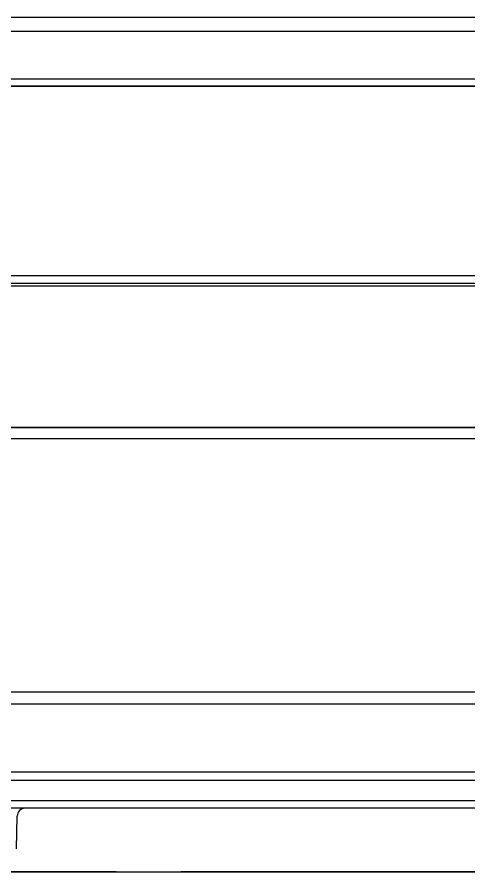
# Model space of a CAD drawing. Extents: x 6016 to 8231, y -443 to 1874.
# Drawn here: x 7506.7 to 7563.4, y 185.4 to 292.8 of the extents above; entities that cross this region are included whole.
import ezdxf

# ---------------------------------------------------------------- set-up
doc = ezdxf.new("R2010")
doc.units = 0
doc.header["$LTSCALE"] = 20
doc.header["$MEASUREMENT"] = 0
doc.layers.get('0').update_dxf_attribs({"linetype": 'CONTINUOUS'})
doc.layers.add('1', color=7, linetype='CONTINUOUS')
doc.layers.add('____', color=7, linetype='CONTINUOUS')

# ---------------------------------------------------------------- blocks, each defined once
blk = doc.blocks.new('A$C6f1c947b')
at = {"layer": '____'}
for p, q in [((764.61, 107.82), (1059.88, 107.82)), ((764.61, 107.82), (1059.88, 107.82)), ((1059.85, 106), (764.64, 106)), ((769.62, 100.06), (1054.87, 100.06)), ((1056.27, 99.13), (768.22, 99.13)), ((1056.27, 99.11), (768.22, 99.11)), ((719.26, 75.38), (1105.23, 75.38)), ((719.3, 74.39), (1105.19, 74.39)), ((1105.16, 74.04), (719.33, 74.04)), ((769.46, 56.31), (1055.03, 56.31)), ((1055.03, 56.23), (769.46, 56.23)), ((1055.03, 54.85), (769.46, 54.85)), ((768.63, 23.08), (1055.86, 23.08)), ((1055.86, 21.54), (768.63, 21.54)), ((787.56, 3.37), (787.63, 7.47)), ((798.83, 0.45), (786.01, 0.45)), ((800.06, 0.45), (798.83, 0.45)), ((800.06, 0.45), (808.25, 0.45)), ((832.83, 0.45), (808.25, 0.45)), ((895.24, 0.45), (832.83, 0.45))]:
    blk.add_line(p, q, dxfattribs=at)
blk.add_arc((788.63, 7.45), 1, 90, 179, dxfattribs=at)
for points, knots in [([(775.1, 13.04), (775.77, 13.04), (776.44, 13.04), (779.77, 13.04), (782.44, 13.04), (795.77, 13.04), (806.44, 13.04), (848.82, 13.04), (880.53, 13.04), (912.24, 13.04)], [0, 0, 0, 0, 0.014584, 0.014584, 0.072918, 0.072918, 0.306254, 0.306254, 1, 1, 1, 1]), ([(912.24, 11.95), (911.58, 11.95), (910.91, 11.95), (907.58, 11.95), (904.91, 11.95), (891.58, 11.95), (880.91, 11.95), (838.53, 11.95), (806.82, 11.95), (775.1, 11.95)], [0, 0, 0, 0, 0.014584, 0.014584, 0.072918, 0.072918, 0.306254, 0.306254, 1, 1, 1, 1]), ([(912.24, 8.45), (911.58, 8.45), (910.91, 8.45), (907.58, 8.45), (904.91, 8.45), (891.58, 8.45), (880.91, 8.45), (839.06, 8.45), (807.88, 8.45), (776.69, 8.45)], [0, 0, 0, 0, 0.014755, 0.014755, 0.073773, 0.073773, 0.309848, 0.309848, 1, 1, 1, 1])]:
    blk.add_open_spline(points, degree=3, knots=knots, dxfattribs=at)
blk.add_open_spline([(776.69, 9.43), (821.88, 9.43), (867.06, 9.43), (912.24, 9.43)], degree=3, dxfattribs=at)

msp = doc.modelspace()

# ---------------------------------------------------------------- linework, layer by layer
at = {"layer": '1', "color": 7, "linetype": 'Continuous'}
msp.add_line((7440.67, 185.41), (7631.27, 185.41), dxfattribs=at)

# ---------------------------------------------------------------- block references
msp.add_blockref('A$C6f1c947b', (6719.03, 184.96))

doc.saveas('drawing.dxf')
